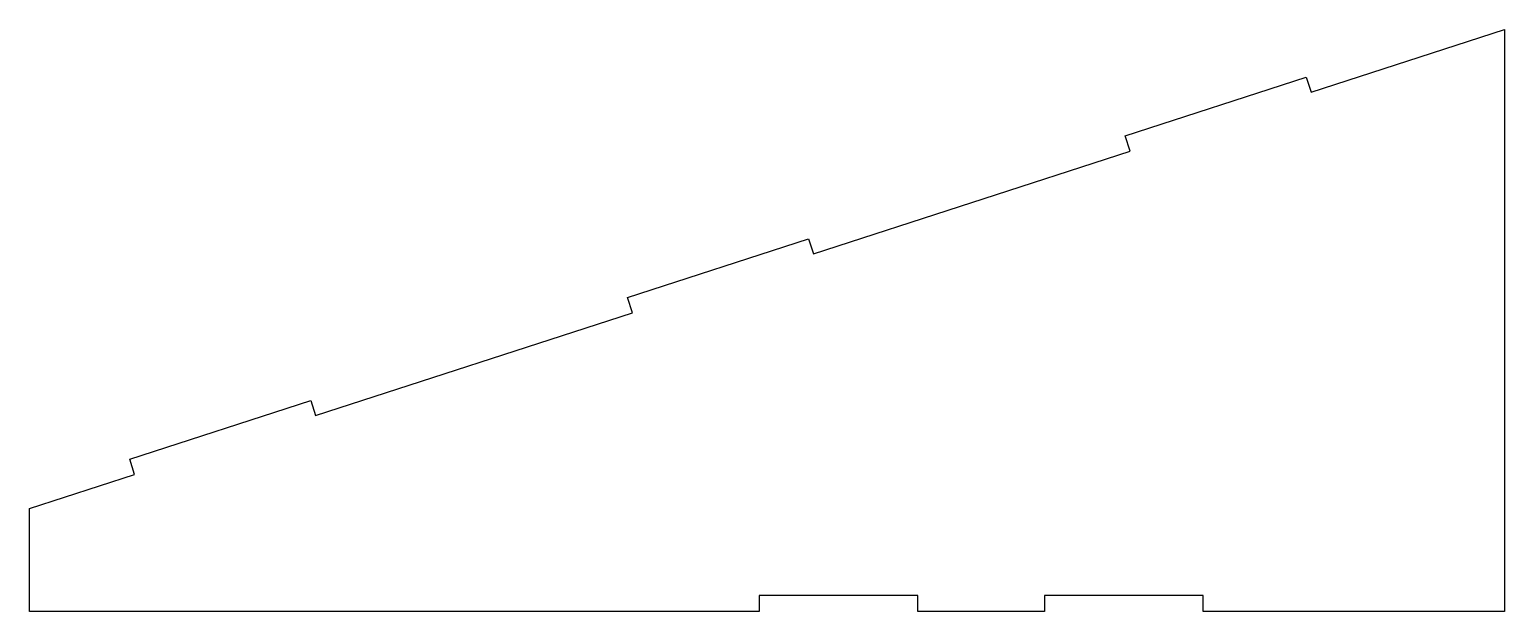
# Model space of a CAD drawing. Header units: millimetres. Extents: x 100 to 565, y 0 to 184.
import ezdxf

# ---------------------------------------------------------------- set-up
doc = ezdxf.new("R2010")
doc.units = ezdxf.units.MM
doc.layers.get('0').update_dxf_attribs({"linetype": 'CONTINUOUS'})

msp = doc.modelspace()

# ---------------------------------------------------------------- linework, layer by layer
msp.add_lwpolyline([(330, 5), (330, 0), (100, 0), (100, 32.49), (133.15, 43.26), (131.6, 48.02), (188.67, 66.56), (190.21, 61.8), (290.07, 94.25), (288.53, 99.01), (345.59, 117.55), (347.14, 112.79), (447, 145.24), (445.45, 149.99), (502.51, 168.53), (504.06, 163.78), (565, 183.58), (565, 0), (470, 0), (470, 5), (420, 5), (420, 0), (380, 0), (380, 5)], close=True)

doc.saveas('drawing.dxf')
